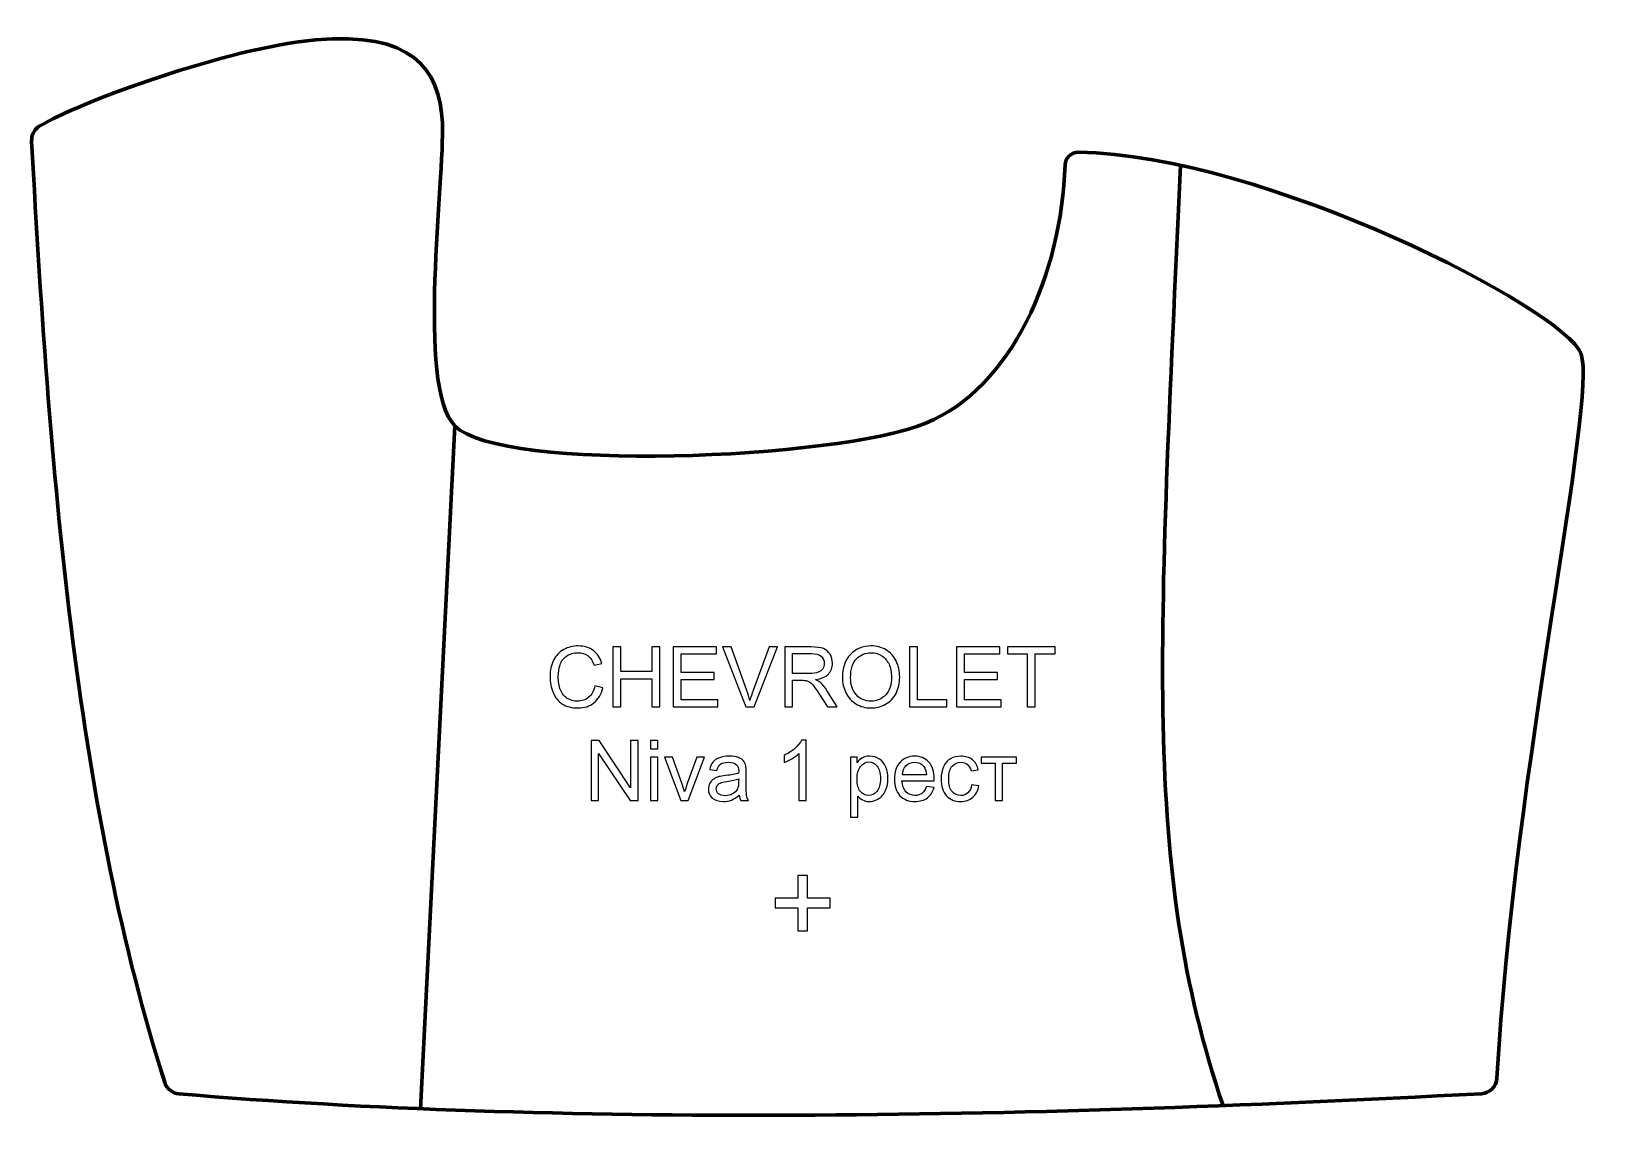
# Model space of a CAD drawing. Header units: millimetres. Extents: x -853 to 438, y -124 to 1504.
# Drawn here: x -624.8 to -150.5, y 412.1 to 743.5 of the extents above; entities that cross this region are included whole.
import ezdxf

# ---------------------------------------------------------------- set-up
doc = ezdxf.new("R2010")
doc.units = ezdxf.units.MM
doc.header["$MEASUREMENT"] = 0
doc.layers.add('layer 2', color=7, linetype='Continuous')
doc.layers.add('layer 3', color=7, linetype='Continuous')

msp = doc.modelspace()

# ---------------------------------------------------------------- linework, layer by layer
at = {"layer": 'layer 2', "color": 12, "lineweight": 200}
msp.add_open_spline([(-185.71, 421.8), (-328.24, 414.14), (-466.41, 412.11), (-580.13, 421.76), (-582.14, 421.93), (-583.85, 423.29), (-584.46, 425.2), (-610.55, 507.45), (-619.03, 603.92), (-624.75, 710.25), (-624.85, 712.05), (-623.96, 713.76), (-622.43, 714.72), (-610.86, 721.96), (-565.15, 738.54), (-538.83, 740.89), (-509.79, 743.49), (-501.17, 732.38), (-500.37, 715.74), (-499.58, 699.11), (-508.4, 636.13), (-496.59, 624.05), (-482.65, 609.79), (-381.05, 613.75), (-353.95, 624.85), (-327.87, 635.52), (-312.86, 670.06), (-311.78, 703.02), (-311.71, 705.17), (-309.93, 706.88), (-307.76, 706.86), (-251.55, 706.16), (-160.52, 659.32), (-155.52, 645.81), (-150.48, 632.22), (-175.84, 519.92), (-180.99, 426.49), (-181.13, 423.96), (-183.17, 421.94), (-185.71, 421.8)], degree=3, knots=[0, 0, 0, 0, 0.076923, 0.076923, 0.076923, 0.153846, 0.153846, 0.153846, 0.230769, 0.230769, 0.230769, 0.307692, 0.307692, 0.307692, 0.384615, 0.384615, 0.384615, 0.461538, 0.461538, 0.461538, 0.538462, 0.538462, 0.538462, 0.615385, 0.615385, 0.615385, 0.692308, 0.692308, 0.692308, 0.769231, 0.769231, 0.769231, 0.846154, 0.846154, 0.846154, 0.923077, 0.923077, 0.923077, 1, 1, 1, 1], dxfattribs=at)
at = {"layer": 'layer 3', "color": 142, "lineweight": 200}
for points in [[(-276.87, 702.93), (-283.24, 557.96), (-288.68, 491.15), (-263.94, 418.18)], [(-496.59, 624.05), (-496.59, 624.05), (-506.95, 417.23), (-506.95, 417.23)]]:
    msp.add_open_spline(points, degree=3, dxfattribs=at)
at = {"layer": 'layer 3', "color": 142}
for points, knots in [([(-454.17, 545.28), (-454.17, 545.28), (-451.77, 544.67), (-451.77, 544.67), (-452.27, 542.69), (-453.17, 541.19), (-454.47, 540.15), (-455.78, 539.12), (-457.37, 538.6), (-459.26, 538.6), (-461.21, 538.6), (-462.79, 538.99), (-464.02, 539.79), (-465.24, 540.59), (-466.17, 541.74), (-466.81, 543.25), (-467.44, 544.77), (-467.76, 546.39), (-467.76, 548.12), (-467.76, 550.01), (-467.4, 551.66), (-466.68, 553.07), (-465.96, 554.48), (-464.94, 555.55), (-463.61, 556.28), (-462.28, 557.02), (-460.82, 557.38), (-459.22, 557.38), (-457.41, 557.38), (-455.88, 556.92), (-454.65, 555.99), (-453.42, 555.07), (-452.55, 553.77), (-452.07, 552.09), (-452.07, 552.09), (-454.42, 551.53), (-454.42, 551.53), (-454.84, 552.85), (-455.45, 553.82), (-456.25, 554.42), (-457.05, 555.02), (-458.05, 555.32), (-459.26, 555.32), (-460.65, 555.32), (-461.81, 554.99), (-462.75, 554.32), (-463.68, 553.65), (-464.34, 552.75), (-464.71, 551.63), (-465.09, 550.5), (-465.28, 549.33), (-465.28, 548.14), (-465.28, 546.59), (-465.06, 545.24), (-464.61, 544.09), (-464.16, 542.94), (-463.47, 542.08), (-462.52, 541.51), (-461.58, 540.94), (-460.56, 540.65), (-459.46, 540.65), (-458.12, 540.65), (-456.98, 541.04), (-456.06, 541.82), (-455.13, 542.59), (-454.5, 543.75), (-454.17, 545.28)], [0, 0, 0, 0, 0.045455, 0.045455, 0.045455, 0.090909, 0.090909, 0.090909, 0.136364, 0.136364, 0.136364, 0.181818, 0.181818, 0.181818, 0.227273, 0.227273, 0.227273, 0.272727, 0.272727, 0.272727, 0.318182, 0.318182, 0.318182, 0.363636, 0.363636, 0.363636, 0.409091, 0.409091, 0.409091, 0.454545, 0.454545, 0.454545, 0.5, 0.5, 0.5, 0.545455, 0.545455, 0.545455, 0.590909, 0.590909, 0.590909, 0.636364, 0.636364, 0.636364, 0.681818, 0.681818, 0.681818, 0.727273, 0.727273, 0.727273, 0.772727, 0.772727, 0.772727, 0.818182, 0.818182, 0.818182, 0.863636, 0.863636, 0.863636, 0.909091, 0.909091, 0.909091, 0.954545, 0.954545, 0.954545, 1, 1, 1, 1]), ([(-448.7, 538.9), (-448.7, 538.9), (-448.7, 557.07), (-448.7, 557.07), (-448.7, 557.07), (-446.29, 557.07), (-446.29, 557.07), (-446.29, 557.07), (-446.29, 549.59), (-446.29, 549.59), (-446.29, 549.59), (-436.93, 549.59), (-436.93, 549.59), (-436.93, 549.59), (-436.93, 557.07), (-436.93, 557.07), (-436.93, 557.07), (-434.52, 557.07), (-434.52, 557.07), (-434.52, 557.07), (-434.52, 538.9), (-434.52, 538.9), (-434.52, 538.9), (-436.93, 538.9), (-436.93, 538.9), (-436.93, 538.9), (-436.93, 547.46), (-436.93, 547.46), (-436.93, 547.46), (-446.29, 547.46), (-446.29, 547.46), (-446.29, 547.46), (-446.29, 538.9), (-446.29, 538.9), (-446.29, 538.9), (-448.7, 538.9), (-448.7, 538.9)], [0, 0, 0, 0, 0.083333, 0.083333, 0.083333, 0.166667, 0.166667, 0.166667, 0.25, 0.25, 0.25, 0.333333, 0.333333, 0.333333, 0.416667, 0.416667, 0.416667, 0.5, 0.5, 0.5, 0.583333, 0.583333, 0.583333, 0.666667, 0.666667, 0.666667, 0.75, 0.75, 0.75, 0.833333, 0.833333, 0.833333, 0.916667, 0.916667, 0.916667, 1, 1, 1, 1]), ([(-430.47, 538.9), (-430.47, 538.9), (-430.47, 557.07), (-430.47, 557.07), (-430.47, 557.07), (-417.38, 557.07), (-417.38, 557.07), (-417.38, 557.07), (-417.38, 554.94), (-417.38, 554.94), (-417.38, 554.94), (-428.06, 554.94), (-428.06, 554.94), (-428.06, 554.94), (-428.06, 549.36), (-428.06, 549.36), (-428.06, 549.36), (-418.07, 549.36), (-418.07, 549.36), (-418.07, 549.36), (-418.07, 547.23), (-418.07, 547.23), (-418.07, 547.23), (-428.06, 547.23), (-428.06, 547.23), (-428.06, 547.23), (-428.06, 541.03), (-428.06, 541.03), (-428.06, 541.03), (-416.95, 541.03), (-416.95, 541.03), (-416.95, 541.03), (-416.95, 538.9), (-416.95, 538.9), (-416.95, 538.9), (-430.47, 538.9), (-430.47, 538.9)], [0, 0, 0, 0, 0.083333, 0.083333, 0.083333, 0.166667, 0.166667, 0.166667, 0.25, 0.25, 0.25, 0.333333, 0.333333, 0.333333, 0.416667, 0.416667, 0.416667, 0.5, 0.5, 0.5, 0.583333, 0.583333, 0.583333, 0.666667, 0.666667, 0.666667, 0.75, 0.75, 0.75, 0.833333, 0.833333, 0.833333, 0.916667, 0.916667, 0.916667, 1, 1, 1, 1]), ([(-408.47, 538.9), (-408.47, 538.9), (-415.48, 557.07), (-415.48, 557.07), (-415.48, 557.07), (-412.88, 557.07), (-412.88, 557.07), (-412.88, 557.07), (-408.17, 543.87), (-408.17, 543.87), (-407.79, 542.81), (-407.47, 541.82), (-407.22, 540.89), (-406.94, 541.89), (-406.62, 542.88), (-406.24, 543.87), (-406.24, 543.87), (-401.36, 557.07), (-401.36, 557.07), (-401.36, 557.07), (-398.91, 557.07), (-398.91, 557.07), (-398.91, 557.07), (-405.98, 538.9), (-405.98, 538.9), (-405.98, 538.9), (-408.47, 538.9), (-408.47, 538.9)], [0, 0, 0, 0, 0.111111, 0.111111, 0.111111, 0.222222, 0.222222, 0.222222, 0.333333, 0.333333, 0.333333, 0.444444, 0.444444, 0.444444, 0.555556, 0.555556, 0.555556, 0.666667, 0.666667, 0.666667, 0.777778, 0.777778, 0.777778, 0.888889, 0.888889, 0.888889, 1, 1, 1, 1]), ([(-396.7, 538.9), (-396.7, 538.9), (-396.7, 557.07), (-396.7, 557.07), (-396.7, 557.07), (-388.67, 557.07), (-388.67, 557.07), (-387.05, 557.07), (-385.83, 556.91), (-384.99, 556.58), (-384.15, 556.26), (-383.48, 555.68), (-382.97, 554.86), (-382.47, 554.03), (-382.22, 553.12), (-382.22, 552.12), (-382.22, 550.83), (-382.64, 549.74), (-383.47, 548.86), (-384.3, 547.98), (-385.58, 547.42), (-387.32, 547.18), (-386.69, 546.87), (-386.2, 546.57), (-385.88, 546.27), (-385.18, 545.63), (-384.51, 544.82), (-383.89, 543.85), (-383.89, 543.85), (-380.76, 538.9), (-380.76, 538.9), (-380.76, 538.9), (-383.75, 538.9), (-383.75, 538.9), (-383.75, 538.9), (-386.15, 542.68), (-386.15, 542.68), (-386.85, 543.78), (-387.42, 544.61), (-387.88, 545.19), (-388.33, 545.77), (-388.74, 546.17), (-389.09, 546.41), (-389.45, 546.63), (-389.82, 546.8), (-390.19, 546.89), (-390.46, 546.94), (-390.9, 546.97), (-391.52, 546.97), (-391.52, 546.97), (-394.3, 546.97), (-394.3, 546.97), (-394.3, 546.97), (-394.3, 538.9), (-394.3, 538.9), (-394.3, 538.9), (-396.7, 538.9), (-396.7, 538.9)], [0, 0, 0, 0, 0.052632, 0.052632, 0.052632, 0.105263, 0.105263, 0.105263, 0.157895, 0.157895, 0.157895, 0.210526, 0.210526, 0.210526, 0.263158, 0.263158, 0.263158, 0.315789, 0.315789, 0.315789, 0.368421, 0.368421, 0.368421, 0.421053, 0.421053, 0.421053, 0.473684, 0.473684, 0.473684, 0.526316, 0.526316, 0.526316, 0.578947, 0.578947, 0.578947, 0.631579, 0.631579, 0.631579, 0.684211, 0.684211, 0.684211, 0.736842, 0.736842, 0.736842, 0.789474, 0.789474, 0.789474, 0.842105, 0.842105, 0.842105, 0.894737, 0.894737, 0.894737, 0.947368, 0.947368, 0.947368, 1, 1, 1, 1]), ([(-394.3, 549.05), (-394.3, 549.05), (-389.15, 549.05), (-389.15, 549.05), (-388.05, 549.05), (-387.2, 549.17), (-386.58, 549.4), (-385.97, 549.62), (-385.5, 549.98), (-385.18, 550.49), (-384.86, 550.99), (-384.7, 551.53), (-384.7, 552.12), (-384.7, 552.98), (-385.01, 553.69), (-385.63, 554.24), (-386.25, 554.79), (-387.23, 555.07), (-388.57, 555.07), (-388.57, 555.07), (-394.3, 555.07), (-394.3, 555.07), (-394.3, 555.07), (-394.3, 549.05), (-394.3, 549.05)], [0, 0, 0, 0, 0.125, 0.125, 0.125, 0.25, 0.25, 0.25, 0.375, 0.375, 0.375, 0.5, 0.5, 0.5, 0.625, 0.625, 0.625, 0.75, 0.75, 0.75, 0.875, 0.875, 0.875, 1, 1, 1, 1]), ([(-379.21, 547.75), (-379.21, 550.76), (-378.4, 553.12), (-376.78, 554.82), (-375.16, 556.53), (-373.08, 557.38), (-370.52, 557.38), (-368.85, 557.38), (-367.34, 556.98), (-366, 556.18), (-364.65, 555.38), (-363.63, 554.26), (-362.93, 552.83), (-362.22, 551.4), (-361.87, 549.77), (-361.87, 547.96), (-361.87, 546.12), (-362.24, 544.47), (-362.98, 543.02), (-363.72, 541.56), (-364.77, 540.46), (-366.13, 539.72), (-367.49, 538.97), (-368.96, 538.6), (-370.54, 538.6), (-372.24, 538.6), (-373.77, 539.01), (-375.11, 539.84), (-376.46, 540.66), (-377.48, 541.79), (-378.17, 543.22), (-378.86, 544.64), (-379.21, 546.15), (-379.21, 547.75)], [0, 0, 0, 0, 0.090909, 0.090909, 0.090909, 0.181818, 0.181818, 0.181818, 0.272727, 0.272727, 0.272727, 0.363636, 0.363636, 0.363636, 0.454545, 0.454545, 0.454545, 0.545455, 0.545455, 0.545455, 0.636364, 0.636364, 0.636364, 0.727273, 0.727273, 0.727273, 0.818182, 0.818182, 0.818182, 0.909091, 0.909091, 0.909091, 1, 1, 1, 1]), ([(-376.73, 547.7), (-376.73, 545.52), (-376.14, 543.8), (-374.97, 542.54), (-373.79, 541.28), (-372.32, 540.65), (-370.55, 540.65), (-368.74, 540.65), (-367.26, 541.29), (-366.09, 542.56), (-364.93, 543.83), (-364.35, 545.63), (-364.35, 547.96), (-364.35, 549.44), (-364.6, 550.73), (-365.09, 551.83), (-365.59, 552.93), (-366.32, 553.78), (-367.28, 554.39), (-368.24, 554.99), (-369.32, 555.3), (-370.51, 555.3), (-372.21, 555.3), (-373.67, 554.71), (-374.89, 553.55), (-376.11, 552.38), (-376.73, 550.43), (-376.73, 547.7)], [0, 0, 0, 0, 0.111111, 0.111111, 0.111111, 0.222222, 0.222222, 0.222222, 0.333333, 0.333333, 0.333333, 0.444444, 0.444444, 0.444444, 0.555556, 0.555556, 0.555556, 0.666667, 0.666667, 0.666667, 0.777778, 0.777778, 0.777778, 0.888889, 0.888889, 0.888889, 1, 1, 1, 1]), ([(-358.88, 538.9), (-358.88, 538.9), (-358.88, 557.07), (-358.88, 557.07), (-358.88, 557.07), (-356.48, 557.07), (-356.48, 557.07), (-356.48, 557.07), (-356.48, 541.03), (-356.48, 541.03), (-356.48, 541.03), (-347.57, 541.03), (-347.57, 541.03), (-347.57, 541.03), (-347.57, 538.9), (-347.57, 538.9), (-347.57, 538.9), (-358.88, 538.9), (-358.88, 538.9)], [0, 0, 0, 0, 0.166667, 0.166667, 0.166667, 0.333333, 0.333333, 0.333333, 0.5, 0.5, 0.5, 0.666667, 0.666667, 0.666667, 0.833333, 0.833333, 0.833333, 1, 1, 1, 1]), ([(-344.65, 538.9), (-344.65, 538.9), (-344.65, 557.07), (-344.65, 557.07), (-344.65, 557.07), (-331.57, 557.07), (-331.57, 557.07), (-331.57, 557.07), (-331.57, 554.94), (-331.57, 554.94), (-331.57, 554.94), (-342.25, 554.94), (-342.25, 554.94), (-342.25, 554.94), (-342.25, 549.36), (-342.25, 549.36), (-342.25, 549.36), (-332.25, 549.36), (-332.25, 549.36), (-332.25, 549.36), (-332.25, 547.23), (-332.25, 547.23), (-332.25, 547.23), (-342.25, 547.23), (-342.25, 547.23), (-342.25, 547.23), (-342.25, 541.03), (-342.25, 541.03), (-342.25, 541.03), (-331.14, 541.03), (-331.14, 541.03), (-331.14, 541.03), (-331.14, 538.9), (-331.14, 538.9), (-331.14, 538.9), (-344.65, 538.9), (-344.65, 538.9)], [0, 0, 0, 0, 0.083333, 0.083333, 0.083333, 0.166667, 0.166667, 0.166667, 0.25, 0.25, 0.25, 0.333333, 0.333333, 0.333333, 0.416667, 0.416667, 0.416667, 0.5, 0.5, 0.5, 0.583333, 0.583333, 0.583333, 0.666667, 0.666667, 0.666667, 0.75, 0.75, 0.75, 0.833333, 0.833333, 0.833333, 0.916667, 0.916667, 0.916667, 1, 1, 1, 1]), ([(-323.21, 538.9), (-323.21, 538.9), (-323.21, 554.94), (-323.21, 554.94), (-323.21, 554.94), (-329.19, 554.94), (-329.19, 554.94), (-329.19, 554.94), (-329.19, 557.07), (-329.19, 557.07), (-329.19, 557.07), (-314.83, 557.07), (-314.83, 557.07), (-314.83, 557.07), (-314.83, 554.94), (-314.83, 554.94), (-314.83, 554.94), (-320.81, 554.94), (-320.81, 554.94), (-320.81, 554.94), (-320.81, 538.9), (-320.81, 538.9), (-320.81, 538.9), (-323.21, 538.9), (-323.21, 538.9)], [0, 0, 0, 0, 0.125, 0.125, 0.125, 0.25, 0.25, 0.25, 0.375, 0.375, 0.375, 0.5, 0.5, 0.5, 0.625, 0.625, 0.625, 0.75, 0.75, 0.75, 0.875, 0.875, 0.875, 1, 1, 1, 1]), ([(-455.34, 510.55), (-455.34, 510.55), (-455.34, 528.72), (-455.34, 528.72), (-455.34, 528.72), (-452.88, 528.72), (-452.88, 528.72), (-452.88, 528.72), (-443.37, 514.46), (-443.37, 514.46), (-443.37, 514.46), (-443.37, 528.72), (-443.37, 528.72), (-443.37, 528.72), (-441.06, 528.72), (-441.06, 528.72), (-441.06, 528.72), (-441.06, 510.55), (-441.06, 510.55), (-441.06, 510.55), (-443.53, 510.55), (-443.53, 510.55), (-443.53, 510.55), (-453.04, 524.81), (-453.04, 524.81), (-453.04, 524.81), (-453.04, 510.55), (-453.04, 510.55), (-453.04, 510.55), (-455.34, 510.55), (-455.34, 510.55)], [0, 0, 0, 0, 0.1, 0.1, 0.1, 0.2, 0.2, 0.2, 0.3, 0.3, 0.3, 0.4, 0.4, 0.4, 0.5, 0.5, 0.5, 0.6, 0.6, 0.6, 0.7, 0.7, 0.7, 0.8, 0.8, 0.8, 0.9, 0.9, 0.9, 1, 1, 1, 1]), ([(-437.31, 526.18), (-437.31, 526.18), (-437.31, 528.72), (-437.31, 528.72), (-437.31, 528.72), (-435.08, 528.72), (-435.08, 528.72), (-435.08, 528.72), (-435.08, 526.18), (-435.08, 526.18), (-435.08, 526.18), (-437.31, 526.18), (-437.31, 526.18)], [0, 0, 0, 0, 0.25, 0.25, 0.25, 0.5, 0.5, 0.5, 0.75, 0.75, 0.75, 1, 1, 1, 1]), ([(-390.17, 510.55), (-390.17, 510.55), (-392.4, 510.55), (-392.4, 510.55), (-392.4, 510.55), (-392.4, 524.77), (-392.4, 524.77), (-392.94, 524.25), (-393.64, 523.74), (-394.51, 523.23), (-395.38, 522.72), (-396.17, 522.33), (-396.86, 522.08), (-396.86, 522.08), (-396.86, 524.24), (-396.86, 524.24), (-395.61, 524.82), (-394.52, 525.53), (-393.59, 526.37), (-392.66, 527.2), (-392, 528.01), (-391.61, 528.8), (-391.61, 528.8), (-390.17, 528.8), (-390.17, 528.8), (-390.17, 528.8), (-390.17, 510.55), (-390.17, 510.55)], [0, 0, 0, 0, 0.111111, 0.111111, 0.111111, 0.222222, 0.222222, 0.222222, 0.333333, 0.333333, 0.333333, 0.444444, 0.444444, 0.444444, 0.555556, 0.555556, 0.555556, 0.666667, 0.666667, 0.666667, 0.777778, 0.777778, 0.777778, 0.888889, 0.888889, 0.888889, 1, 1, 1, 1]), ([(-437.31, 510.55), (-437.31, 510.55), (-437.31, 523.72), (-437.31, 523.72), (-437.31, 523.72), (-435.08, 523.72), (-435.08, 523.72), (-435.08, 523.72), (-435.08, 510.55), (-435.08, 510.55), (-435.08, 510.55), (-437.31, 510.55), (-437.31, 510.55)], [0, 0, 0, 0, 0.25, 0.25, 0.25, 0.5, 0.5, 0.5, 0.75, 0.75, 0.75, 1, 1, 1, 1]), ([(-428.1, 510.55), (-428.1, 510.55), (-433.06, 523.72), (-433.06, 523.72), (-433.06, 523.72), (-430.67, 523.72), (-430.67, 523.72), (-430.67, 523.72), (-427.86, 515.83), (-427.86, 515.83), (-427.56, 514.98), (-427.28, 514.1), (-427.02, 513.18), (-426.82, 513.87), (-426.55, 514.7), (-426.19, 515.68), (-426.19, 515.68), (-423.27, 523.72), (-423.27, 523.72), (-423.27, 523.72), (-420.98, 523.72), (-420.98, 523.72), (-420.98, 523.72), (-425.95, 510.55), (-425.95, 510.55), (-425.95, 510.55), (-428.1, 510.55), (-428.1, 510.55)], [0, 0, 0, 0, 0.111111, 0.111111, 0.111111, 0.222222, 0.222222, 0.222222, 0.333333, 0.333333, 0.333333, 0.444444, 0.444444, 0.444444, 0.555556, 0.555556, 0.555556, 0.666667, 0.666667, 0.666667, 0.777778, 0.777778, 0.777778, 0.888889, 0.888889, 0.888889, 1, 1, 1, 1]), ([(-410.45, 512.2), (-411.28, 511.49), (-412.07, 510.99), (-412.84, 510.7), (-413.6, 510.41), (-414.42, 510.27), (-415.3, 510.27), (-416.74, 510.27), (-417.85, 510.62), (-418.63, 511.32), (-419.4, 512.03), (-419.79, 512.93), (-419.79, 514.02), (-419.79, 514.67), (-419.64, 515.25), (-419.35, 515.79), (-419.06, 516.32), (-418.67, 516.74), (-418.2, 517.07), (-417.72, 517.39), (-417.19, 517.63), (-416.6, 517.8), (-416.16, 517.91), (-415.5, 518.02), (-414.61, 518.13), (-412.82, 518.34), (-411.49, 518.6), (-410.64, 518.9), (-410.63, 519.2), (-410.63, 519.4), (-410.63, 519.48), (-410.63, 520.38), (-410.84, 521.02), (-411.26, 521.39), (-411.83, 521.9), (-412.68, 522.15), (-413.8, 522.15), (-414.85, 522.15), (-415.63, 521.96), (-416.12, 521.59), (-416.63, 521.22), (-416.99, 520.57), (-417.23, 519.63), (-417.23, 519.63), (-419.41, 519.94), (-419.41, 519.94), (-419.21, 520.87), (-418.89, 521.63), (-418.43, 522.2), (-417.98, 522.78), (-417.32, 523.22), (-416.46, 523.53), (-415.6, 523.84), (-414.6, 524), (-413.47, 524), (-412.35, 524), (-411.43, 523.87), (-410.73, 523.6), (-410.03, 523.33), (-409.51, 523), (-409.18, 522.6), (-408.85, 522.2), (-408.62, 521.69), (-408.48, 521.08), (-408.41, 520.7), (-408.37, 520.01), (-408.37, 519.03), (-408.37, 519.03), (-408.37, 516.07), (-408.37, 516.07), (-408.37, 514), (-408.33, 512.69), (-408.24, 512.14), (-408.15, 511.58), (-407.96, 511.05), (-407.69, 510.55), (-407.69, 510.55), (-410.02, 510.55), (-410.02, 510.55), (-410.24, 511.02), (-410.39, 511.57), (-410.45, 512.2)], [0, 0, 0, 0, 0.037037, 0.037037, 0.037037, 0.074074, 0.074074, 0.074074, 0.111111, 0.111111, 0.111111, 0.148148, 0.148148, 0.148148, 0.185185, 0.185185, 0.185185, 0.222222, 0.222222, 0.222222, 0.259259, 0.259259, 0.259259, 0.296296, 0.296296, 0.296296, 0.333333, 0.333333, 0.333333, 0.37037, 0.37037, 0.37037, 0.407407, 0.407407, 0.407407, 0.444444, 0.444444, 0.444444, 0.481481, 0.481481, 0.481481, 0.518519, 0.518519, 0.518519, 0.555556, 0.555556, 0.555556, 0.592593, 0.592593, 0.592593, 0.62963, 0.62963, 0.62963, 0.666667, 0.666667, 0.666667, 0.703704, 0.703704, 0.703704, 0.740741, 0.740741, 0.740741, 0.777778, 0.777778, 0.777778, 0.814815, 0.814815, 0.814815, 0.851852, 0.851852, 0.851852, 0.888889, 0.888889, 0.888889, 0.925926, 0.925926, 0.925926, 0.962963, 0.962963, 0.962963, 1, 1, 1, 1]), ([(-376.81, 505.5), (-376.81, 505.5), (-376.81, 523.72), (-376.81, 523.72), (-376.81, 523.72), (-374.78, 523.72), (-374.78, 523.72), (-374.78, 523.72), (-374.78, 521.99), (-374.78, 521.99), (-374.31, 522.66), (-373.77, 523.16), (-373.16, 523.5), (-372.57, 523.83), (-371.84, 524), (-370.98, 524), (-369.86, 524), (-368.87, 523.71), (-368.01, 523.13), (-367.16, 522.56), (-366.51, 521.74), (-366.07, 520.69), (-365.64, 519.64), (-365.42, 518.49), (-365.42, 517.23), (-365.42, 515.89), (-365.66, 514.68), (-366.14, 513.6), (-366.62, 512.53), (-367.32, 511.7), (-368.24, 511.13), (-369.16, 510.55), (-370.12, 510.27), (-371.13, 510.27), (-371.88, 510.27), (-372.54, 510.42), (-373.13, 510.74), (-373.72, 511.05), (-374.2, 511.44), (-374.58, 511.92), (-374.58, 511.92), (-374.58, 505.5), (-374.58, 505.5), (-374.58, 505.5), (-376.81, 505.5), (-376.81, 505.5)], [0, 0, 0, 0, 0.066667, 0.066667, 0.066667, 0.133333, 0.133333, 0.133333, 0.2, 0.2, 0.2, 0.266667, 0.266667, 0.266667, 0.333333, 0.333333, 0.333333, 0.4, 0.4, 0.4, 0.466667, 0.466667, 0.466667, 0.533333, 0.533333, 0.533333, 0.6, 0.6, 0.6, 0.666667, 0.666667, 0.666667, 0.733333, 0.733333, 0.733333, 0.8, 0.8, 0.8, 0.866667, 0.866667, 0.866667, 0.933333, 0.933333, 0.933333, 1, 1, 1, 1]), ([(-374.78, 517.05), (-374.78, 515.36), (-374.44, 514.12), (-373.76, 513.31), (-373.08, 512.5), (-372.25, 512.09), (-371.28, 512.09), (-370.3, 512.09), (-369.45, 512.51), (-368.75, 513.35), (-368.05, 514.19), (-367.7, 515.48), (-367.7, 517.24), (-367.7, 518.91), (-368.04, 520.17), (-368.73, 521), (-369.41, 521.83), (-370.23, 522.25), (-371.19, 522.25), (-372.13, 522.25), (-372.97, 521.8), (-373.69, 520.92), (-374.42, 520.03), (-374.78, 518.74), (-374.78, 517.05)], [0, 0, 0, 0, 0.125, 0.125, 0.125, 0.25, 0.25, 0.25, 0.375, 0.375, 0.375, 0.5, 0.5, 0.5, 0.625, 0.625, 0.625, 0.75, 0.75, 0.75, 0.875, 0.875, 0.875, 1, 1, 1, 1]), ([(-353.77, 514.81), (-353.77, 514.81), (-351.47, 514.51), (-351.47, 514.51), (-351.83, 513.16), (-352.5, 512.12), (-353.47, 511.38), (-354.45, 510.64), (-355.7, 510.27), (-357.23, 510.27), (-359.14, 510.27), (-360.66, 510.86), (-361.78, 512.04), (-362.9, 513.22), (-363.47, 514.89), (-363.47, 517.02), (-363.47, 519.23), (-362.9, 520.95), (-361.76, 522.17), (-360.63, 523.39), (-359.16, 524), (-357.35, 524), (-355.6, 524), (-354.17, 523.4), (-353.06, 522.2), (-351.95, 521.01), (-351.39, 519.32), (-351.39, 517.15), (-351.39, 517.02), (-351.39, 516.82), (-351.4, 516.56), (-351.4, 516.56), (-361.19, 516.56), (-361.19, 516.56), (-361.1, 515.12), (-360.7, 514.01), (-359.96, 513.25), (-359.23, 512.48), (-358.32, 512.09), (-357.23, 512.09), (-356.41, 512.09), (-355.72, 512.31), (-355.14, 512.74), (-354.56, 513.17), (-354.11, 513.86), (-353.77, 514.81)], [0, 0, 0, 0, 0.066667, 0.066667, 0.066667, 0.133333, 0.133333, 0.133333, 0.2, 0.2, 0.2, 0.266667, 0.266667, 0.266667, 0.333333, 0.333333, 0.333333, 0.4, 0.4, 0.4, 0.466667, 0.466667, 0.466667, 0.533333, 0.533333, 0.533333, 0.6, 0.6, 0.6, 0.666667, 0.666667, 0.666667, 0.733333, 0.733333, 0.733333, 0.8, 0.8, 0.8, 0.866667, 0.866667, 0.866667, 0.933333, 0.933333, 0.933333, 1, 1, 1, 1]), ([(-361.06, 518.39), (-361.06, 518.39), (-353.75, 518.39), (-353.75, 518.39), (-353.84, 519.5), (-354.12, 520.33), (-354.58, 520.88), (-355.29, 521.74), (-356.21, 522.17), (-357.34, 522.17), (-358.36, 522.17), (-359.21, 521.83), (-359.91, 521.14), (-360.6, 520.46), (-360.98, 519.54), (-361.06, 518.39)], [0, 0, 0, 0, 0.2, 0.2, 0.2, 0.4, 0.4, 0.4, 0.6, 0.6, 0.6, 0.8, 0.8, 0.8, 1, 1, 1, 1]), ([(-340.07, 515.37), (-340.07, 515.37), (-337.89, 515.06), (-337.89, 515.06), (-338.14, 513.56), (-338.74, 512.39), (-339.73, 511.54), (-340.71, 510.69), (-341.92, 510.27), (-343.35, 510.27), (-345.14, 510.27), (-346.59, 510.86), (-347.67, 512.03), (-348.77, 513.21), (-349.31, 514.89), (-349.31, 517.08), (-349.31, 518.5), (-349.07, 519.74), (-348.61, 520.81), (-348.14, 521.87), (-347.43, 522.67), (-346.46, 523.2), (-345.51, 523.73), (-344.46, 524), (-343.33, 524), (-341.91, 524), (-340.74, 523.64), (-339.84, 522.92), (-338.93, 522.19), (-338.35, 521.16), (-338.1, 519.84), (-338.1, 519.84), (-340.25, 519.51), (-340.25, 519.51), (-340.46, 520.39), (-340.82, 521.05), (-341.35, 521.5), (-341.87, 521.95), (-342.5, 522.17), (-343.24, 522.17), (-344.37, 522.17), (-345.28, 521.77), (-345.98, 520.97), (-346.68, 520.16), (-347.03, 518.89), (-347.03, 517.15), (-347.03, 515.38), (-346.7, 514.1), (-346.02, 513.3), (-345.34, 512.5), (-344.46, 512.09), (-343.38, 512.09), (-342.5, 512.09), (-341.77, 512.36), (-341.19, 512.9), (-340.6, 513.43), (-340.23, 514.26), (-340.07, 515.37)], [0, 0, 0, 0, 0.052632, 0.052632, 0.052632, 0.105263, 0.105263, 0.105263, 0.157895, 0.157895, 0.157895, 0.210526, 0.210526, 0.210526, 0.263158, 0.263158, 0.263158, 0.315789, 0.315789, 0.315789, 0.368421, 0.368421, 0.368421, 0.421053, 0.421053, 0.421053, 0.473684, 0.473684, 0.473684, 0.526316, 0.526316, 0.526316, 0.578947, 0.578947, 0.578947, 0.631579, 0.631579, 0.631579, 0.684211, 0.684211, 0.684211, 0.736842, 0.736842, 0.736842, 0.789474, 0.789474, 0.789474, 0.842105, 0.842105, 0.842105, 0.894737, 0.894737, 0.894737, 0.947368, 0.947368, 0.947368, 1, 1, 1, 1]), ([(-337.16, 523.72), (-337.16, 523.72), (-326.53, 523.72), (-326.53, 523.72), (-326.53, 523.72), (-326.53, 521.87), (-326.53, 521.87), (-326.53, 521.87), (-330.73, 521.87), (-330.73, 521.87), (-330.73, 521.87), (-330.73, 510.55), (-330.73, 510.55), (-330.73, 510.55), (-332.96, 510.55), (-332.96, 510.55), (-332.96, 510.55), (-332.96, 521.87), (-332.96, 521.87), (-332.96, 521.87), (-337.16, 521.87), (-337.16, 521.87), (-337.16, 521.87), (-337.16, 523.72), (-337.16, 523.72)], [0, 0, 0, 0, 0.125, 0.125, 0.125, 0.25, 0.25, 0.25, 0.375, 0.375, 0.375, 0.5, 0.5, 0.5, 0.625, 0.625, 0.625, 0.75, 0.75, 0.75, 0.875, 0.875, 0.875, 1, 1, 1, 1]), ([(-410.63, 517.15), (-411.44, 516.82), (-412.65, 516.54), (-414.27, 516.31), (-415.19, 516.18), (-415.84, 516.03), (-416.22, 515.86), (-416.6, 515.7), (-416.89, 515.46), (-417.1, 515.14), (-417.31, 514.83), (-417.41, 514.48), (-417.41, 514.09), (-417.41, 513.5), (-417.19, 513), (-416.74, 512.61), (-416.29, 512.22), (-415.63, 512.02), (-414.76, 512.02), (-413.91, 512.02), (-413.14, 512.2), (-412.47, 512.58), (-411.8, 512.95), (-411.31, 513.47), (-411, 514.11), (-410.76, 514.62), (-410.64, 515.36), (-410.64, 516.33), (-410.64, 516.33), (-410.63, 517.15), (-410.63, 517.15)], [0, 0, 0, 0, 0.1, 0.1, 0.1, 0.2, 0.2, 0.2, 0.3, 0.3, 0.3, 0.4, 0.4, 0.4, 0.5, 0.5, 0.5, 0.6, 0.6, 0.6, 0.7, 0.7, 0.7, 0.8, 0.8, 0.8, 0.9, 0.9, 0.9, 1, 1, 1, 1]), ([(-392.74, 471.16), (-392.74, 471.16), (-392.74, 478.07), (-392.74, 478.07), (-392.74, 478.07), (-399.62, 478.07), (-399.62, 478.07), (-399.62, 478.07), (-399.62, 480.96), (-399.62, 480.96), (-399.62, 480.96), (-392.74, 480.96), (-392.74, 480.96), (-392.74, 480.96), (-392.74, 487.84), (-392.74, 487.84), (-392.74, 487.84), (-389.81, 487.84), (-389.81, 487.84), (-389.81, 487.84), (-389.81, 480.96), (-389.81, 480.96), (-389.81, 480.96), (-382.93, 480.96), (-382.93, 480.96), (-382.93, 480.96), (-382.93, 478.07), (-382.93, 478.07), (-382.93, 478.07), (-389.81, 478.07), (-389.81, 478.07), (-389.81, 478.07), (-389.81, 471.16), (-389.81, 471.16), (-389.81, 471.16), (-392.74, 471.16), (-392.74, 471.16)], [0, 0, 0, 0, 0.083333, 0.083333, 0.083333, 0.166667, 0.166667, 0.166667, 0.25, 0.25, 0.25, 0.333333, 0.333333, 0.333333, 0.416667, 0.416667, 0.416667, 0.5, 0.5, 0.5, 0.583333, 0.583333, 0.583333, 0.666667, 0.666667, 0.666667, 0.75, 0.75, 0.75, 0.833333, 0.833333, 0.833333, 0.916667, 0.916667, 0.916667, 1, 1, 1, 1])]:
    msp.add_open_spline(points, degree=3, knots=knots, dxfattribs=at)

doc.saveas('drawing.dxf')
